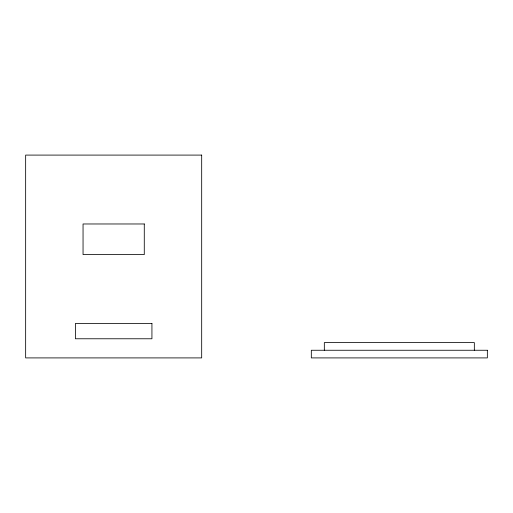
<?xml version="1.0" encoding="UTF-8"?>
<svg xmlns="http://www.w3.org/2000/svg" width="513" height="513" viewBox="0 0 513 513"><rect width="100%" height="100%" fill="white"/><g stroke="black" fill="none" stroke-linecap="round" stroke-linejoin="round"><path stroke-width="0.77" d="M474.339 350.257L474.339 342.601L324.331 342.601L324.331 350.257M201.68 155.093L25.65 155.093L25.65 357.907L201.68 357.907L201.68 155.093M144.281 223.976L83.048 223.976L83.048 254.589L144.281 254.589L144.281 223.976M151.931 323.466L75.398 323.466L75.398 338.772L151.931 338.772L151.931 323.466M487.35 350.257L311.32 350.257L311.32 357.907L487.35 357.907L487.35 350.257"/></g></svg>
